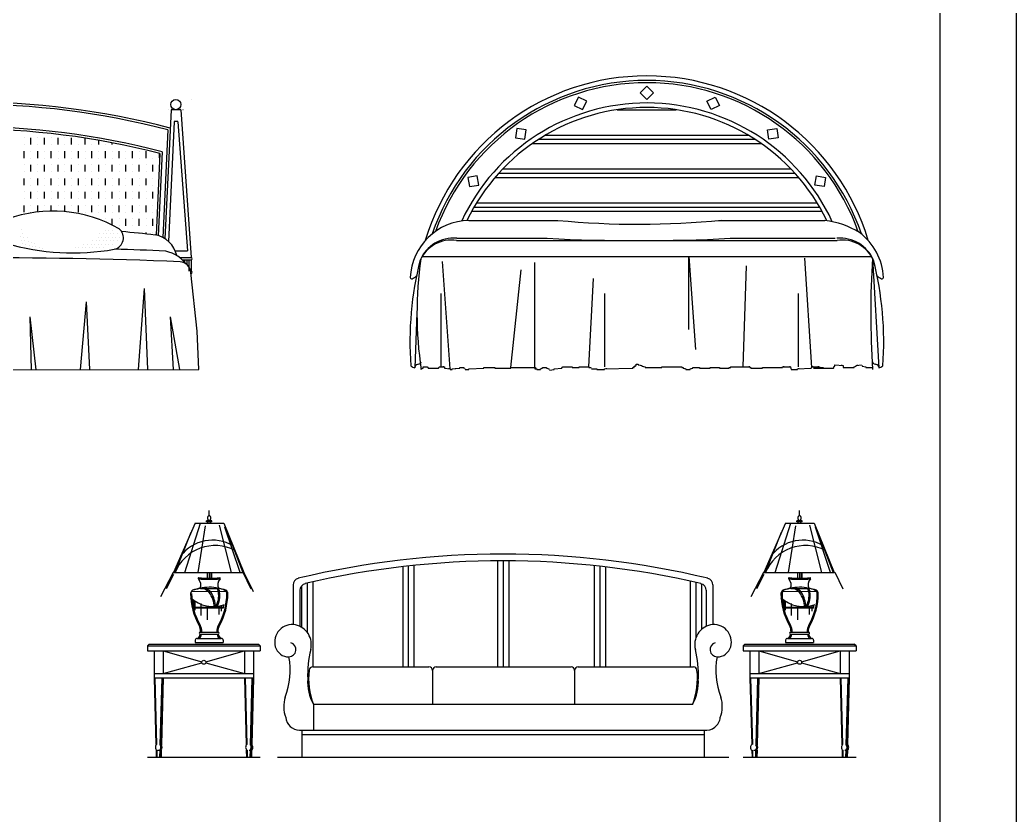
# Model space of a CAD drawing. Header units: inches. Extents: x 18.5 to 61, y 8.5 to 33.3.
# Drawn here: x 35.091 to 39.505, y 17.844 to 21.366 of the extents above; entities that cross this region are included whole.
import ezdxf

# ---------------------------------------------------------------- set-up
doc = ezdxf.new("R2010")
doc.units = ezdxf.units.IN
doc.header["$MEASUREMENT"] = 0
for name, color, linetype in [('02', 2, 'Continuous'), ('1', 1, 'Continuous'), ('4', 4, 'Continuous'), ('kadrbm', 4, 'Continuous')]:
    doc.layers.add(name, color=color, linetype=linetype)

# ---------------------------------------------------------------- blocks, each defined once
blk = doc.blocks.new('kadrbm')
at = {"layer": 'kadrbm', "color": 4}
blk.add_lwpolyline([(0, 0), (0, 24.7972), (21, 24.7972), (21, 0), (0, 0)], close=True, dxfattribs=at)
blk.add_lwpolyline([(20.6631, 0.3257), (20.6631, 24.4603), (0.3369, 24.4603), (0.3369, 0.3257), (20.6631, 0.3257)], dxfattribs=at)

msp = doc.modelspace()

# ---------------------------------------------------------------- linework, layer by layer
at = {"layer": '02'}
for p, q in [((35.7461, 20.8796), (35.7234, 20.4027)), ((35.7215, 20.7827), (35.7037, 20.4105)), ((35.8197, 20.3037), (35.8197, 20.2951)), ((35.8297, 20.3037), (35.8297, 20.2838)), ((35.8397, 20.3037), (35.8397, 20.2537)), ((35.8767, 19.9876), (35.8482, 20.2473)), ((35.8209, 18.9182), (35.8909, 19.1375)), ((35.8811, 18.9182), (35.9126, 19.1247)), ((36.0284, 18.9192), (35.9757, 19.1276)), ((36.0669, 18.9182), (35.9994, 19.1187)), ((38.4367, 18.9182), (38.5067, 19.1375)), ((38.4969, 18.9182), (38.5284, 19.1247)), ((38.6442, 18.9192), (38.5915, 19.1276)), ((38.6827, 18.9182), (38.6152, 19.1187)), ((35.7784, 18.918), (35.8495, 19.0971)), ((38.3942, 18.918), (38.4653, 19.0971)), ((36.7868, 18.9446), (36.7868, 18.5004)), ((36.8118, 18.9474), (36.8118, 18.5004)), ((36.8368, 18.9501), (36.8368, 18.5004)), ((37.2064, 18.9703), (37.2064, 18.5004)), ((37.2314, 18.9704), (37.2314, 18.5004)), ((37.2564, 18.9703), (37.2564, 18.5004)), ((37.6357, 18.9491), (37.6357, 18.5004)), ((37.6607, 18.9463), (37.6607, 18.5004)), ((37.6857, 18.9434), (37.6857, 18.5004)), ((35.7704, 18.918), (35.7141, 18.8102)), ((35.7708, 18.9095), (35.739, 18.8462)), ((35.9297, 18.918), (35.9297, 18.8934)), ((35.9369, 18.918), (35.9369, 18.8934)), ((36.0784, 18.9201), (36.1135, 18.8469)), ((36.0834, 18.918), (36.1242, 18.8344)), ((38.3862, 18.918), (38.3299, 18.8102)), ((38.3866, 18.9095), (38.3548, 18.8462)), ((38.5455, 18.918), (38.5455, 18.8934)), ((38.5527, 18.918), (38.5527, 18.8934)), ((38.7016, 18.9201), (38.7366, 18.8469)), ((36.338, 18.8587), (36.338, 18.6766)), ((36.363, 18.871), (36.363, 18.6547)), ((36.388, 18.8767), (36.388, 18.5004)), ((38.0601, 18.88), (38.0601, 18.5004)), ((38.0851, 18.8744), (38.0851, 18.6271)), ((38.1101, 18.8685), (38.1101, 18.6658)), ((35.8595, 18.7959), (35.8595, 18.7597)), ((35.8653, 18.7916), (35.8653, 18.7517)), ((35.8927, 18.7805), (35.8927, 18.728)), ((35.9202, 18.7709), (35.9202, 18.7085)), ((35.9716, 18.7691), (35.9716, 18.733)), ((35.9831, 18.7715), (35.9831, 18.7472)), ((35.9909, 18.7737), (35.9909, 18.7601)), ((38.4753, 18.7959), (38.4753, 18.7597)), ((38.4811, 18.7916), (38.4811, 18.7517)), ((38.5085, 18.7805), (38.5085, 18.728)), ((38.536, 18.7709), (38.536, 18.7085)), ((38.5874, 18.7691), (38.5874, 18.733)), ((38.599, 18.7715), (38.599, 18.7472)), ((38.6067, 18.7737), (38.6067, 18.7601)), ((35.8896, 18.6545), (35.9697, 18.6545)), ((35.8896, 18.6452), (35.9697, 18.6452)), ((38.5054, 18.6545), (38.5855, 18.6545)), ((38.5054, 18.6452), (38.5855, 18.6452)), ((35.8762, 18.6257), (35.9831, 18.6257)), ((38.492, 18.6257), (38.5989, 18.6257)), ((35.6886, 18.4508), (35.6963, 18.1564)), ((35.7189, 18.4508), (35.7112, 18.1558)), ((35.7238, 18.4508), (35.716, 18.1558)), ((36.0886, 18.4508), (36.0963, 18.1564)), ((36.1189, 18.4508), (36.1112, 18.1558)), ((36.1238, 18.4508), (36.116, 18.1558)), ((38.3284, 18.4508), (38.3361, 18.1564)), ((38.3587, 18.4508), (38.351, 18.1558)), ((38.3635, 18.4508), (38.3558, 18.1558)), ((38.7284, 18.4508), (38.7361, 18.1564)), ((38.7587, 18.4508), (38.751, 18.1558)), ((38.7635, 18.4508), (38.7558, 18.1558)), ((35.697, 18.1308), (35.6978, 18.1008)), ((35.7106, 18.1314), (35.7098, 18.1008)), ((35.7154, 18.1314), (35.7146, 18.1008)), ((36.097, 18.1308), (36.0978, 18.1008)), ((36.1106, 18.1314), (36.1098, 18.1008)), ((36.1154, 18.1314), (36.1146, 18.1008)), ((38.3367, 18.1308), (38.3375, 18.1008)), ((38.3503, 18.1314), (38.3495, 18.1008)), ((38.3552, 18.1314), (38.3544, 18.1008)), ((38.7367, 18.1308), (38.7375, 18.1008)), ((38.7503, 18.1314), (38.7495, 18.1008)), ((38.7552, 18.1314), (38.7544, 18.1008))]:
    msp.add_line(p, q, dxfattribs=at)
for points in [[(33.8512, 20.2473), (33.8154, 19.8145), (35.8839, 19.8181)], [(35.8839, 19.8181), (35.8767, 19.9876)]]:
    msp.add_lwpolyline(points, dxfattribs=at)
for centre, radius, start, end in [((34.8499, 17.4182), 3.5755, 75.4837, 104.5234), ((34.8499, 17.4182), 3.4755, 75.4765, 104.5308), ((34.8497, -4.6074), 24.9209, 87.81244, 92.18756), ((35.7946, 20.2419), 0.0538, 5.7142, 83.2497), ((35.9311, 19.6055), 0.717, 266.0283, 273.7295), ((35.9299, 18.6766), 0.1765, 76.6289, 103.579), ((38.5469, 19.6055), 0.717, 266.0283, 273.7295), ((38.5457, 18.6766), 0.1765, 76.6289, 103.579), ((35.9475, 18.9133), 0.1461, 226.4451, 290.208), ((38.5633, 18.9133), 0.1461, 226.4451, 290.208), ((35.7083, 18.1439), 0.0173, 133.8477, 229.1501), ((35.6986, 18.1439), 0.0173, 313.7242, 43.2781), ((35.7034, 18.1439), 0.0173, 313.7242, 43.2781), ((36.1083, 18.1439), 0.0173, 133.8477, 229.1501), ((36.0986, 18.1439), 0.0173, 313.7242, 43.2781), ((36.1034, 18.1439), 0.0173, 313.7242, 43.2781), ((38.3384, 18.1439), 0.0173, 313.7242, 43.2781), ((38.3432, 18.1439), 0.0173, 313.7242, 43.2781), ((38.7481, 18.1439), 0.0173, 133.8477, 229.1501), ((38.7384, 18.1439), 0.0173, 313.7242, 43.2781), ((38.7432, 18.1439), 0.0173, 313.7242, 43.2781)]:
    msp.add_arc(centre, radius, start, end, dxfattribs=at)
at = {"layer": '1'}
for p, q in [((37.8685, 21.0728), (37.8392, 21.0435)), ((37.8979, 21.0435), (37.8685, 21.0728)), ((37.5659, 21.0249), (37.5471, 20.9879)), ((37.6029, 21.0061), (37.5659, 21.0249)), ((37.8392, 21.0435), (37.8685, 21.0141)), ((37.8685, 21.0141), (37.8979, 21.0435)), ((38.1342, 21.0061), (38.1712, 21.0249)), ((38.1712, 21.0249), (38.19, 20.9879)), ((37.5471, 20.9879), (37.584, 20.9691)), ((37.584, 20.9691), (37.6029, 21.0061)), ((37.7378, 20.9688), (37.9993, 20.9688)), ((38.153, 20.9691), (38.1342, 21.0061)), ((38.19, 20.9879), (38.153, 20.9691)), ((35.7736, 20.9157), (35.7485, 20.3856)), ((37.2929, 20.8858), (37.2864, 20.8448)), ((37.3339, 20.8793), (37.2929, 20.8858)), ((37.3274, 20.8383), (37.3339, 20.8793)), ((38.4032, 20.8793), (38.4442, 20.8858)), ((38.4097, 20.8383), (38.4032, 20.8793)), ((38.4442, 20.8858), (38.4507, 20.8448)), ((35.1099, 20.8447), (35.1099, 20.8447)), ((35.1399, 20.8147), (35.1399, 20.8447)), ((35.1699, 20.8447), (35.1699, 20.8447)), ((35.1999, 20.8147), (35.1999, 20.8447)), ((35.2299, 20.8447), (35.2299, 20.8447)), ((35.2599, 20.8147), (35.2599, 20.8447)), ((35.2899, 20.8447), (35.2899, 20.8447)), ((35.3199, 20.8147), (35.3199, 20.8447)), ((35.3499, 20.8447), (35.3499, 20.8447)), ((35.3799, 20.8147), (35.3799, 20.8419)), ((37.2864, 20.8448), (37.3274, 20.8383)), ((37.3893, 20.8375), (38.3477, 20.8375)), ((37.4198, 20.8563), (38.3173, 20.8563)), ((38.4507, 20.8448), (38.4097, 20.8383)), ((35.1099, 20.8147), (35.1099, 20.8147)), ((35.1699, 20.8147), (35.1699, 20.8147)), ((35.2299, 20.8147), (35.2299, 20.8147)), ((35.2899, 20.8147), (35.2899, 20.8147)), ((35.3499, 20.8147), (35.3499, 20.8147)), ((35.4099, 20.8147), (35.4099, 20.8147)), ((35.4399, 20.8147), (35.4399, 20.8322)), ((35.4699, 20.8147), (35.4699, 20.8147)), ((35.4999, 20.8147), (35.4999, 20.8214)), ((35.5299, 20.8147), (35.5299, 20.8147)), ((37.3614, 20.8188), (38.3757, 20.8188)), ((35.1099, 20.7547), (35.1099, 20.7847)), ((35.1399, 20.7847), (35.1399, 20.7847)), ((35.1399, 20.7547), (35.1399, 20.7547)), ((35.1699, 20.7547), (35.1699, 20.7847)), ((35.1999, 20.7847), (35.1999, 20.7847)), ((35.1999, 20.7547), (35.1999, 20.7547)), ((35.2299, 20.7547), (35.2299, 20.7847)), ((35.2599, 20.7847), (35.2599, 20.7847)), ((35.2599, 20.7547), (35.2599, 20.7547)), ((35.2899, 20.7547), (35.2899, 20.7847)), ((35.3199, 20.7847), (35.3199, 20.7847)), ((35.3199, 20.7547), (35.3199, 20.7547)), ((35.3499, 20.7547), (35.3499, 20.7847)), ((35.3799, 20.7847), (35.3799, 20.7847)), ((35.3799, 20.7547), (35.3799, 20.7547)), ((35.4099, 20.7547), (35.4099, 20.7847)), ((35.4399, 20.7847), (35.4399, 20.7847)), ((35.4399, 20.7547), (35.4399, 20.7547)), ((35.4699, 20.7547), (35.4699, 20.7847)), ((35.4999, 20.7847), (35.4999, 20.7847)), ((35.4999, 20.7547), (35.4999, 20.7547)), ((35.5299, 20.7547), (35.5299, 20.7847)), ((35.5599, 20.7847), (35.5599, 20.7847)), ((35.5599, 20.7547), (35.5599, 20.7547)), ((35.5899, 20.7547), (35.5899, 20.7847)), ((35.6199, 20.7847), (35.6199, 20.7847)), ((35.6199, 20.7547), (35.6199, 20.7547)), ((35.6499, 20.7547), (35.6499, 20.7847)), ((35.6799, 20.7547), (35.6799, 20.7547)), ((35.7099, 20.7555), (35.7099, 20.7751)), ((35.1099, 20.7247), (35.1099, 20.7247)), ((35.1399, 20.6947), (35.1399, 20.7247)), ((35.1699, 20.7247), (35.1699, 20.7247)), ((35.1999, 20.6947), (35.1999, 20.7247)), ((35.2299, 20.7247), (35.2299, 20.7247)), ((35.2599, 20.6947), (35.2599, 20.7247)), ((35.2899, 20.7247), (35.2899, 20.7247)), ((35.3199, 20.6947), (35.3199, 20.7247)), ((35.3499, 20.7247), (35.3499, 20.7247)), ((35.3799, 20.6947), (35.3799, 20.7247)), ((35.4099, 20.7247), (35.4099, 20.7247)), ((35.4399, 20.6947), (35.4399, 20.7247)), ((35.4699, 20.7247), (35.4699, 20.7247)), ((35.4999, 20.6947), (35.4999, 20.7247)), ((35.5299, 20.7247), (35.5299, 20.7247)), ((35.5599, 20.6947), (35.5599, 20.7247)), ((35.5899, 20.7247), (35.5899, 20.7247)), ((35.6199, 20.6947), (35.6199, 20.7247)), ((35.6499, 20.7247), (35.6499, 20.7247)), ((35.6799, 20.6947), (35.6799, 20.7247)), ((37.23, 20.7063), (38.5071, 20.7063)), ((35.1099, 20.6947), (35.1099, 20.6947)), ((35.1099, 20.6347), (35.1099, 20.6647)), ((35.1399, 20.6647), (35.1399, 20.6647)), ((35.1699, 20.6947), (35.1699, 20.6947)), ((35.1699, 20.6347), (35.1699, 20.6647)), ((35.1999, 20.6647), (35.1999, 20.6647)), ((35.2299, 20.6947), (35.2299, 20.6947)), ((35.2299, 20.6347), (35.2299, 20.6647)), ((35.2599, 20.6647), (35.2599, 20.6647)), ((35.2899, 20.6947), (35.2899, 20.6947)), ((35.2899, 20.6347), (35.2899, 20.6647)), ((35.3199, 20.6647), (35.3199, 20.6647)), ((35.3499, 20.6947), (35.3499, 20.6947)), ((35.3499, 20.6347), (35.3499, 20.6647)), ((35.3799, 20.6647), (35.3799, 20.6647)), ((35.4099, 20.6947), (35.4099, 20.6947)), ((35.4099, 20.6347), (35.4099, 20.6647)), ((35.4399, 20.6647), (35.4399, 20.6647)), ((35.4699, 20.6947), (35.4699, 20.6947)), ((35.4699, 20.6347), (35.4699, 20.6647)), ((35.4999, 20.6647), (35.4999, 20.6647)), ((35.5299, 20.6947), (35.5299, 20.6947)), ((35.5299, 20.6347), (35.5299, 20.6647)), ((35.5599, 20.6647), (35.5599, 20.6647)), ((35.5899, 20.6947), (35.5899, 20.6947)), ((35.5899, 20.6347), (35.5899, 20.6647)), ((35.6199, 20.6647), (35.6199, 20.6647)), ((35.6499, 20.6947), (35.6499, 20.6947)), ((35.6499, 20.6347), (35.6499, 20.6647)), ((35.6799, 20.6647), (35.6799, 20.6647)), ((37.1172, 20.6756), (37.0762, 20.6691)), ((37.0762, 20.6691), (37.0827, 20.6281)), ((37.1237, 20.6346), (37.1172, 20.6756)), ((37.196, 20.6688), (38.541, 20.6688)), ((37.2125, 20.6875), (38.5245, 20.6875)), ((38.6134, 20.6346), (38.6199, 20.6756)), ((38.6199, 20.6756), (38.6608, 20.6691)), ((38.6608, 20.6691), (38.6543, 20.6281)), ((35.1399, 20.6347), (35.1399, 20.6347)), ((35.1999, 20.6347), (35.1999, 20.6347)), ((35.2599, 20.6347), (35.2599, 20.6347)), ((35.3199, 20.6347), (35.3199, 20.6347)), ((35.3799, 20.6347), (35.3799, 20.6347)), ((35.4399, 20.6347), (35.4399, 20.6347)), ((35.4999, 20.6347), (35.4999, 20.6347)), ((35.5599, 20.6347), (35.5599, 20.6347)), ((35.6199, 20.6347), (35.6199, 20.6347)), ((35.6799, 20.6347), (35.6799, 20.6347)), ((37.0827, 20.6281), (37.1237, 20.6346)), ((38.6543, 20.6281), (38.6134, 20.6346)), ((35.1099, 20.6047), (35.1099, 20.6047)), ((35.1099, 20.5747), (35.1099, 20.5747)), ((35.1399, 20.5747), (35.1399, 20.6047)), ((35.1699, 20.6047), (35.1699, 20.6047)), ((35.1699, 20.5747), (35.1699, 20.5747)), ((35.1999, 20.5747), (35.1999, 20.6047)), ((35.2299, 20.6047), (35.2299, 20.6047)), ((35.2299, 20.5747), (35.2299, 20.5747)), ((35.2599, 20.5747), (35.2599, 20.6047)), ((35.2899, 20.6047), (35.2899, 20.6047)), ((35.2899, 20.5747), (35.2899, 20.5747)), ((35.3199, 20.5747), (35.3199, 20.6047)), ((35.3499, 20.6047), (35.3499, 20.6047)), ((35.3499, 20.5747), (35.3499, 20.5747)), ((35.3799, 20.5747), (35.3799, 20.6047)), ((35.4099, 20.6047), (35.4099, 20.6047)), ((35.4099, 20.5747), (35.4099, 20.5747)), ((35.4399, 20.5747), (35.4399, 20.6047)), ((35.4699, 20.6047), (35.4699, 20.6047)), ((35.4699, 20.5747), (35.4699, 20.5747)), ((35.4999, 20.5747), (35.4999, 20.6047)), ((35.5299, 20.6047), (35.5299, 20.6047)), ((35.5299, 20.5747), (35.5299, 20.5747)), ((35.5599, 20.5747), (35.5599, 20.6047)), ((35.5899, 20.6047), (35.5899, 20.6047)), ((35.5899, 20.5747), (35.5899, 20.5747)), ((35.6199, 20.5747), (35.6199, 20.6047)), ((35.6499, 20.6047), (35.6499, 20.6047)), ((35.6499, 20.5747), (35.6499, 20.5747)), ((35.6799, 20.5747), (35.6799, 20.6047)), ((35.1099, 20.5147), (35.1099, 20.5447)), ((35.1399, 20.5447), (35.1399, 20.5447)), ((35.1699, 20.5175), (35.1699, 20.5447)), ((35.1999, 20.5447), (35.1999, 20.5447)), ((35.2299, 20.5215), (35.2299, 20.5447)), ((35.2599, 20.5447), (35.2599, 20.5447)), ((35.2899, 20.5195), (35.2899, 20.5447)), ((35.3199, 20.5447), (35.3199, 20.5447)), ((35.3499, 20.5147), (35.3499, 20.5447)), ((35.3799, 20.5447), (35.3799, 20.5447)), ((35.4099, 20.5147), (35.4099, 20.5447)), ((35.4399, 20.5447), (35.4399, 20.5447)), ((35.4699, 20.5147), (35.4699, 20.5447)), ((35.4999, 20.5447), (35.4999, 20.5447)), ((35.5299, 20.5147), (35.5299, 20.5447)), ((35.5599, 20.5447), (35.5599, 20.5447)), ((35.5899, 20.5147), (35.5899, 20.5447)), ((35.6199, 20.5447), (35.6199, 20.5447)), ((35.6499, 20.5147), (35.6499, 20.5447)), ((35.6799, 20.5447), (35.6799, 20.5447)), ((37.103, 20.5375), (38.6341, 20.5375)), ((37.1142, 20.5563), (38.6229, 20.5563)), ((35.1399, 20.5147), (35.1399, 20.5147)), ((35.3799, 20.5147), (35.3799, 20.5147)), ((35.4399, 20.5147), (35.4399, 20.5147)), ((35.4699, 20.4847), (35.4699, 20.4847)), ((35.4999, 20.5147), (35.4999, 20.5147)), ((35.4999, 20.4601), (35.4999, 20.4847)), ((35.5299, 20.4847), (35.5299, 20.4847)), ((35.5599, 20.5147), (35.5599, 20.5147)), ((35.5599, 20.4547), (35.5599, 20.4847)), ((35.5899, 20.4847), (35.5899, 20.4847)), ((35.6199, 20.5147), (35.6199, 20.5147)), ((35.6199, 20.4547), (35.6199, 20.4847)), ((35.6499, 20.4847), (35.6499, 20.4847)), ((35.6799, 20.5147), (35.6799, 20.5147)), ((35.6799, 20.4547), (35.6799, 20.4847)), ((37.0924, 20.5188), (38.6447, 20.5188)), ((35.098, 20.4383), (35.098, 20.4383)), ((35.5299, 20.4547), (35.5299, 20.4547)), ((35.5899, 20.4547), (35.5899, 20.4547)), ((35.6499, 20.4547), (35.6499, 20.4547)), ((37.0801, 20.4785), (37.4743, 20.4785)), ((38.186, 20.4785), (38.657, 20.4785)), ((35.0917, 20.4077), (35.0917, 20.4077)), ((35.1025, 20.4214), (35.1025, 20.4214)), ((35.107, 20.4045), (35.107, 20.4045)), ((35.1223, 20.4013), (35.1223, 20.4013)), ((35.4371, 20.4035), (35.4371, 20.4035)), ((35.4449, 20.4191), (35.4449, 20.4191)), ((35.4527, 20.4035), (35.4527, 20.4035)), ((35.4605, 20.4191), (35.4605, 20.4191)), ((35.4683, 20.4347), (35.4683, 20.4347)), ((35.4683, 20.4035), (35.4683, 20.4035)), ((35.4761, 20.4191), (35.4761, 20.4191)), ((35.4839, 20.4347), (35.4839, 20.4347)), ((35.4839, 20.4035), (35.4839, 20.4035)), ((35.4917, 20.4191), (35.4917, 20.4191)), ((35.4996, 20.4347), (35.4996, 20.4347)), ((35.4996, 20.4035), (35.4996, 20.4035)), ((35.5074, 20.4191), (35.5074, 20.4191)), ((35.5152, 20.4035), (35.5152, 20.4035)), ((35.523, 20.4191), (35.523, 20.4191)), ((35.5308, 20.4035), (35.5308, 20.4035)), ((35.6199, 20.4247), (35.6199, 20.4247)), ((35.6499, 20.4207), (35.6499, 20.4247)), ((35.6799, 20.4247), (35.6799, 20.4247)), ((37.0264, 20.399), (37.4275, 20.399)), ((38.2385, 20.399), (38.7034, 20.399)), ((35.0961, 20.3908), (35.0961, 20.3908)), ((35.1006, 20.3739), (35.1006, 20.3739)), ((35.1114, 20.3876), (35.1114, 20.3876)), ((35.1159, 20.3707), (35.1159, 20.3707)), ((35.1267, 20.3844), (35.1267, 20.3844)), ((35.1312, 20.3675), (35.1312, 20.3675)), ((35.142, 20.3813), (35.142, 20.3813)), ((35.1465, 20.3644), (35.1465, 20.3644)), ((35.1573, 20.3781), (35.1573, 20.3781)), ((35.1618, 20.3612), (35.1618, 20.3612)), ((35.1771, 20.358), (35.1771, 20.358)), ((35.1924, 20.3548), (35.1924, 20.3548)), ((35.3355, 20.3566), (35.3355, 20.3566)), ((35.3511, 20.3566), (35.3511, 20.3566)), ((35.3667, 20.3566), (35.3667, 20.3566)), ((35.3746, 20.3722), (35.3746, 20.3722)), ((35.3824, 20.3566), (35.3824, 20.3566)), ((35.3902, 20.3722), (35.3902, 20.3722)), ((35.398, 20.3566), (35.398, 20.3566)), ((35.4058, 20.3722), (35.4058, 20.3722)), ((35.4136, 20.3879), (35.4136, 20.3879)), ((35.4136, 20.3566), (35.4136, 20.3566)), ((35.4214, 20.3722), (35.4214, 20.3722)), ((35.4292, 20.3879), (35.4292, 20.3879)), ((35.4292, 20.3566), (35.4292, 20.3566)), ((35.4371, 20.3722), (35.4371, 20.3722)), ((35.4449, 20.3879), (35.4449, 20.3879)), ((35.4449, 20.3566), (35.4449, 20.3566)), ((35.4527, 20.3722), (35.4527, 20.3722)), ((35.4605, 20.3879), (35.4605, 20.3879)), ((35.4605, 20.3566), (35.4605, 20.3566)), ((35.4683, 20.3722), (35.4683, 20.3722)), ((35.4761, 20.3879), (35.4761, 20.3879)), ((35.4839, 20.3722), (35.4839, 20.3722)), ((35.4917, 20.3879), (35.4917, 20.3879)), ((35.4996, 20.3722), (35.4996, 20.3722)), ((35.5074, 20.3879), (35.5074, 20.3879)), ((35.523, 20.3879), (35.523, 20.3879)), ((37.0256, 20.3886), (38.7115, 20.3886)), ((35.7787, 20.3437), (35.8327, 20.3437)), ((35.7984, 20.3137), (35.8497, 20.3137)), ((35.8107, 20.3037), (35.8497, 20.3037)), ((36.8728, 20.3185), (38.8639, 20.3185)), ((38.0548, 19.9943), (38.0548, 20.32)), ((38.0548, 20.3185), (38.0842, 19.9057)), ((38.599, 19.8267), (38.5694, 20.3106)), ((38.8691, 20.309), (38.8964, 19.8255)), ((36.9972, 19.8209), (36.963, 20.2964)), ((37.3719, 19.8238), (37.3728, 20.2917)), ((38.2958, 19.8295), (38.3103, 20.2776)), ((37.2661, 19.8267), (37.3116, 20.2588)), ((37.6122, 19.8295), (37.6319, 20.2211)), ((35.6413, 20.1772), (35.6152, 19.8176)), ((35.6413, 20.1772), (35.6555, 19.8177)), ((36.9571, 19.8295), (36.9571, 20.1552)), ((37.6826, 19.8295), (37.6826, 20.1552)), ((38.54, 19.8295), (38.54, 20.1552)), ((35.3842, 20.117), (35.3581, 19.8171)), ((35.3842, 20.117), (35.3984, 19.8172)), ((35.1354, 20.0507), (35.1615, 19.8167)), ((35.1354, 20.0507), (35.1406, 19.8166)), ((35.7559, 20.0507), (35.77, 19.8179)), ((35.7559, 20.0507), (35.7977, 19.8179)), ((36.8502, 20.0685), (36.8407, 19.8255)), ((36.8685, 19.8209), (36.877, 19.8238)), ((36.8685, 19.8181), (36.8685, 19.8209)), ((36.8742, 19.8209), (36.8742, 19.8238)), ((36.877, 19.8238), (36.877, 19.8295)), ((36.877, 19.8295), (36.8971, 19.8295)), ((36.8971, 19.8295), (36.8971, 19.8267)), ((36.8971, 19.8267), (36.8999, 19.8267)), ((36.8999, 19.8267), (36.8999, 19.8238)), ((36.8999, 19.8238), (36.9457, 19.8238)), ((36.9057, 19.8238), (36.9057, 19.8209)), ((36.94, 19.8209), (36.94, 19.8238)), ((36.9457, 19.8238), (36.9486, 19.8295)), ((36.9457, 19.8267), (36.9486, 19.8267)), ((36.9486, 19.8295), (36.9714, 19.8295)), ((36.9657, 19.8324), (36.9657, 19.8295)), ((36.9714, 19.8295), (36.9714, 19.8238)), ((36.9714, 19.8238), (36.9972, 19.8209)), ((36.9915, 19.8238), (36.9915, 19.8209)), ((36.9972, 19.8209), (36.9972, 19.8181)), ((36.9972, 19.8181), (37.0058, 19.8181)), ((37.0058, 19.8209), (37.0401, 19.8238)), ((37.0058, 19.8181), (37.0058, 19.8209)), ((37.0229, 19.8209), (37.0229, 19.8238)), ((37.0401, 19.8238), (37.0401, 19.8267)), ((37.0401, 19.8267), (37.0573, 19.8267)), ((37.0573, 19.8267), (37.0573, 19.8238)), ((37.0573, 19.8238), (37.0601, 19.8238)), ((37.063, 19.8209), (37.063, 19.8181)), ((37.063, 19.8181), (37.0801, 19.8181)), ((37.0801, 19.8209), (37.1459, 19.8238)), ((37.0801, 19.8181), (37.0801, 19.8209)), ((37.1431, 19.8209), (37.1431, 19.8238)), ((37.1459, 19.8238), (37.1459, 19.8267)), ((37.1459, 19.8267), (37.1946, 19.8267)), ((37.1946, 19.8267), (37.1946, 19.8238)), ((37.1946, 19.8238), (37.2661, 19.8238)), ((37.206, 19.8238), (37.206, 19.8209)), ((37.2518, 19.8209), (37.2518, 19.8238)), ((37.2661, 19.8238), (37.2661, 19.8267)), ((37.2661, 19.8267), (37.3748, 19.8267)), ((37.3719, 19.8238), (37.3719, 19.8209)), ((37.3719, 19.8209), (37.3805, 19.8209)), ((37.3748, 19.8267), (37.3748, 19.8238)), ((37.3805, 19.8209), (37.3805, 19.8181)), ((37.3805, 19.8181), (37.3976, 19.8181)), ((37.3976, 19.8209), (37.4062, 19.8238)), ((37.3976, 19.8181), (37.3976, 19.8209)), ((37.4034, 19.8209), (37.4034, 19.8238)), ((37.4062, 19.8238), (37.4062, 19.8267)), ((37.4062, 19.8267), (37.4234, 19.8267)), ((37.4234, 19.8267), (37.4234, 19.8238)), ((37.4234, 19.8238), (37.4348, 19.8209)), ((37.4291, 19.8238), (37.4291, 19.8209)), ((37.4348, 19.8209), (37.4348, 19.8181)), ((37.4377, 19.8152), (37.4577, 19.8181)), ((37.452, 19.8152), (37.452, 19.8181)), ((37.4577, 19.8209), (37.492, 19.8238)), ((37.4577, 19.8181), (37.4577, 19.8209)), ((37.4863, 19.8209), (37.4863, 19.8238)), ((37.492, 19.8238), (37.492, 19.8267)), ((37.492, 19.8267), (37.4949, 19.8267)), ((37.4949, 19.8267), (37.4949, 19.8295)), ((37.4949, 19.8295), (37.5378, 19.8295)), ((37.5378, 19.8295), (37.5378, 19.8267)), ((37.5378, 19.8267), (37.5693, 19.8267)), ((37.5693, 19.8267), (37.5693, 19.8295)), ((37.5693, 19.8295), (37.6122, 19.8295)), ((37.6122, 19.8295), (37.6122, 19.8267)), ((37.6122, 19.8267), (37.6208, 19.8267)), ((37.6208, 19.8267), (37.6208, 19.8238)), ((37.6236, 19.8209), (37.6465, 19.8209)), ((37.6465, 19.8209), (37.6465, 19.8181)), ((37.6465, 19.8181), (37.6808, 19.8181)), ((37.6808, 19.8209), (37.8067, 19.8238)), ((37.6808, 19.8181), (37.6808, 19.8209)), ((37.6894, 19.8209), (37.6894, 19.8238)), ((37.8067, 19.8238), (37.8067, 19.8267)), ((37.8067, 19.8267), (37.8124, 19.8267)), ((37.8124, 19.8324), (37.8181, 19.8324)), ((37.8124, 19.8267), (37.8124, 19.8324)), ((37.8181, 19.8324), (37.8181, 19.8352)), ((37.8181, 19.8352), (37.821, 19.8352)), ((37.821, 19.8352), (37.821, 19.841)), ((37.821, 19.841), (37.8296, 19.841)), ((37.8296, 19.841), (37.8296, 19.8381)), ((37.8296, 19.8381), (37.8467, 19.8352)), ((37.8382, 19.8381), (37.8382, 19.8352)), ((37.8467, 19.8352), (37.8467, 19.8324)), ((37.8467, 19.8324), (37.861, 19.8295)), ((37.8525, 19.8324), (37.8525, 19.8295)), ((37.861, 19.8295), (37.861, 19.8267)), ((37.861, 19.8267), (37.9354, 19.8267)), ((37.9354, 19.8267), (37.9354, 19.8295)), ((37.9354, 19.8295), (38.0241, 19.8295)), ((38.0241, 19.8295), (38.0241, 19.8267)), ((38.0241, 19.8267), (38.0298, 19.8267)), ((38.0298, 19.8267), (38.0298, 19.8238)), ((38.0298, 19.8238), (38.0412, 19.8209)), ((38.0355, 19.8238), (38.0355, 19.8209)), ((38.0412, 19.8209), (38.0412, 19.8181)), ((38.0412, 19.8181), (38.0613, 19.8181)), ((38.0613, 19.8209), (38.0727, 19.8238)), ((38.0613, 19.8181), (38.0613, 19.8209)), ((38.067, 19.8209), (38.067, 19.8238)), ((38.0727, 19.8238), (38.0727, 19.8267)), ((38.0727, 19.8267), (38.1013, 19.8267)), ((38.1013, 19.8267), (38.1013, 19.8238)), ((38.1013, 19.8238), (38.1499, 19.8238)), ((38.1499, 19.8238), (38.1499, 19.8267)), ((38.1499, 19.8267), (38.19, 19.8267)), ((38.19, 19.8267), (38.19, 19.8238)), ((38.19, 19.8238), (38.2329, 19.8238)), ((38.2329, 19.8238), (38.2329, 19.8267)), ((38.2329, 19.8267), (38.2415, 19.8267)), ((38.2386, 19.8295), (38.3244, 19.8295)), ((38.2415, 19.8267), (38.2415, 19.8295)), ((38.2958, 19.8295), (38.2958, 19.8324)), ((38.3216, 19.8324), (38.3216, 19.8295)), ((38.3244, 19.8295), (38.3244, 19.8267)), ((38.3244, 19.8267), (38.3301, 19.8267)), ((38.3301, 19.8267), (38.3301, 19.8238)), ((38.3301, 19.8238), (38.3816, 19.8238)), ((38.3816, 19.8238), (38.3816, 19.8267)), ((38.3816, 19.8267), (38.4703, 19.8267)), ((38.4703, 19.8267), (38.4703, 19.8295)), ((38.4703, 19.8295), (38.5046, 19.8295)), ((38.476, 19.8295), (38.476, 19.8324)), ((38.5018, 19.8324), (38.5018, 19.8295)), ((38.5046, 19.8295), (38.5075, 19.8181)), ((38.5046, 19.8238), (38.5075, 19.8238)), ((38.5075, 19.8181), (38.5361, 19.8181)), ((38.5361, 19.8209), (38.5962, 19.8238)), ((38.5361, 19.8181), (38.5361, 19.8209)), ((38.5418, 19.8209), (38.5418, 19.8238)), ((38.5962, 19.8238), (38.599, 19.8295)), ((38.5962, 19.8267), (38.599, 19.8267)), ((38.599, 19.8295), (38.6333, 19.8295)), ((38.6047, 19.8295), (38.6047, 19.8324)), ((38.6076, 19.8238), (38.6963, 19.8238)), ((38.6276, 19.8324), (38.6276, 19.8295)), ((38.6333, 19.8295), (38.6333, 19.8267)), ((38.6333, 19.8267), (38.6505, 19.8267)), ((38.6505, 19.8267), (38.6505, 19.8238)), ((38.6963, 19.8238), (38.6991, 19.8324)), ((38.6963, 19.8267), (38.6991, 19.8267)), ((38.6991, 19.8324), (38.702, 19.8324)), ((38.702, 19.8324), (38.702, 19.8381)), ((38.702, 19.8381), (38.7392, 19.8352)), ((38.7306, 19.8381), (38.7306, 19.8352)), ((38.7392, 19.8352), (38.7392, 19.8267)), ((38.7392, 19.8267), (38.7878, 19.8267)), ((38.7878, 19.8295), (38.7964, 19.8324)), ((38.7878, 19.8267), (38.7878, 19.8295)), ((38.7935, 19.8295), (38.7935, 19.8324)), ((38.7964, 19.8352), (38.8193, 19.8381)), ((38.7964, 19.8324), (38.7964, 19.8352)), ((38.8021, 19.8352), (38.8021, 19.8381)), ((38.8221, 19.8352), (38.8221, 19.8324)), ((38.8221, 19.8324), (38.8393, 19.8295)), ((38.825, 19.8324), (38.825, 19.8295)), ((38.8393, 19.8295), (38.8393, 19.8267)), ((38.8393, 19.8267), (38.8708, 19.8267)), ((35.9293, 19.1714), (35.9293, 19.1939)), ((38.5451, 19.1714), (38.5451, 19.1939)), ((35.8669, 19.1377), (35.7713, 18.918)), ((35.8669, 19.1377), (35.9941, 19.1377)), ((35.9173, 19.1428), (35.9173, 19.1476)), ((35.9413, 19.1476), (35.9173, 19.1476)), ((35.9413, 19.1428), (35.9173, 19.1428)), ((35.9233, 19.138), (35.9233, 19.1428)), ((35.9353, 19.138), (35.9353, 19.1428)), ((35.9413, 19.1428), (35.9413, 19.1476)), ((35.9941, 19.1377), (36.0789, 18.918)), ((38.4827, 19.1377), (38.3872, 18.918)), ((38.4827, 19.1377), (38.6099, 19.1377)), ((38.5571, 19.1476), (38.5331, 19.1476)), ((38.5331, 19.1428), (38.5331, 19.1476)), ((38.5571, 19.1428), (38.5331, 19.1428)), ((38.5391, 19.138), (38.5391, 19.1428)), ((38.5511, 19.138), (38.5511, 19.1428)), ((38.5571, 19.1428), (38.5571, 19.1476)), ((38.6099, 19.1377), (38.6947, 18.918)), ((35.7713, 18.918), (36.0832, 18.918)), ((35.9201, 18.918), (35.9201, 18.8934)), ((35.9393, 18.918), (35.9393, 18.8934)), ((38.3872, 18.918), (38.6991, 18.918)), ((38.5359, 18.918), (38.5359, 18.8934)), ((38.5551, 18.918), (38.5551, 18.8934)), ((35.8913, 18.8481), (35.968, 18.8481)), ((36.3014, 18.8635), (36.3014, 18.6881)), ((38.1614, 18.8635), (38.1614, 18.6881)), ((38.5071, 18.8481), (38.5838, 18.8481)), ((35.85, 18.8344), (36.0028, 18.8351)), ((36.3314, 18.8398), (36.3314, 18.6802)), ((38.1314, 18.8398), (38.1314, 18.6802)), ((38.4658, 18.8344), (38.6187, 18.8351)), ((35.8581, 18.7649), (35.9937, 18.7657)), ((35.8587, 18.7609), (35.9918, 18.7617)), ((38.4739, 18.7649), (38.6095, 18.7657)), ((38.4745, 18.7609), (38.6076, 18.7617)), ((35.6557, 18.5934), (35.6636, 18.6008)), ((35.6557, 18.5934), (36.1557, 18.5934)), ((35.6636, 18.6008), (36.1478, 18.6008)), ((35.8674, 18.6192), (35.8674, 18.6088)), ((35.8674, 18.6088), (35.9919, 18.6088)), ((35.9919, 18.6192), (35.9919, 18.6088)), ((36.1557, 18.5934), (36.1478, 18.6008)), ((36.1557, 18.5934), (36.1557, 18.5708)), ((38.2955, 18.5934), (38.3034, 18.6008)), ((38.2955, 18.5934), (38.7955, 18.5934)), ((38.3034, 18.6008), (38.7876, 18.6008)), ((38.4832, 18.6192), (38.4832, 18.6088)), ((38.4832, 18.6088), (38.6077, 18.6088)), ((38.6077, 18.6192), (38.6077, 18.6088)), ((38.7955, 18.5934), (38.7876, 18.6008)), ((38.7955, 18.5934), (38.7955, 18.5708)), ((35.7257, 18.5708), (35.897, 18.5232)), ((35.7257, 18.5708), (35.7257, 18.4708)), ((35.9144, 18.5232), (36.0857, 18.5708)), ((36.0857, 18.5708), (36.0857, 18.4708)), ((36.1257, 18.5708), (36.1257, 18.4508)), ((38.3655, 18.5708), (38.5368, 18.5232)), ((38.3655, 18.5708), (38.3655, 18.4708)), ((38.5542, 18.5232), (38.7255, 18.5708)), ((38.7255, 18.5708), (38.7255, 18.4708)), ((38.7655, 18.5708), (38.7655, 18.4508)), ((35.7257, 18.4708), (35.897, 18.5184)), ((35.9144, 18.5184), (36.0857, 18.4708)), ((38.3655, 18.4708), (38.5368, 18.5184)), ((38.5542, 18.5184), (38.7255, 18.4708)), ((35.6857, 18.4708), (36.1257, 18.4708)), ((36.1257, 18.4508), (35.6857, 18.4508)), ((35.7257, 18.4508), (35.718, 18.1558)), ((36.1257, 18.4508), (36.118, 18.1564)), ((36.9194, 18.4844), (36.9194, 18.335)), ((37.5487, 18.4844), (37.5487, 18.335)), ((38.3255, 18.4708), (38.7655, 18.4708)), ((38.7655, 18.4508), (38.3255, 18.4508)), ((38.3655, 18.4508), (38.3577, 18.1558)), ((38.7655, 18.4508), (38.7578, 18.1564)), ((36.3911, 18.335), (36.3911, 18.2204)), ((36.3911, 18.335), (38.0717, 18.335)), ((36.3314, 18.2204), (38.1221, 18.2204)), ((36.3406, 18.2204), (36.3406, 18.1004)), ((36.3406, 18.2004), (38.1221, 18.2004)), ((38.1221, 18.2204), (38.1221, 18.1004)), ((35.6557, 18.1008), (36.1557, 18.1008)), ((35.7173, 18.1314), (35.7165, 18.1008)), ((36.1173, 18.1308), (36.1165, 18.1008)), ((36.2314, 18.1004), (38.2314, 18.1004)), ((38.2955, 18.1008), (38.7955, 18.1008)), ((38.3571, 18.1314), (38.3563, 18.1008)), ((38.7571, 18.1308), (38.7563, 18.1008))]:
    msp.add_line(p, q, dxfattribs=at)
for points in [[(35.5306, 20.4408, 0.223767), (35.0347, 20.4834, 0.723931), (35.0295, 20.3774, 0.117933), (35.509, 20.3507, 0.632409), (35.5306, 20.4408)], [(35.9273, 19.1707, -0.359139), (35.9313, 19.1707, -0.104308), (35.9334, 19.168, -0.06518), (35.9347, 19.1644, -0.102927), (35.9347, 19.155, -0.06518), (35.9334, 19.1514, -0.104308), (35.9313, 19.1487, -0.359139), (35.9273, 19.1487, -0.104308), (35.9251, 19.1514, -0.06518), (35.9239, 19.155, -0.102927), (35.9239, 19.1644, -0.06518), (35.9251, 19.168, -0.104308), (35.9273, 19.1707, -0.174125)], [(38.5431, 19.1707, -0.359139), (38.5471, 19.1707, -0.104308), (38.5493, 19.168, -0.06518), (38.5505, 19.1644, -0.102927), (38.5505, 19.155, -0.06518), (38.5493, 19.1514, -0.104308), (38.5471, 19.1487, -0.359139), (38.5431, 19.1487, -0.104308), (38.5409, 19.1514, -0.06518), (38.5397, 19.155, -0.102927), (38.5397, 19.1644, -0.06518), (38.5409, 19.168, -0.104308), (38.5431, 19.1707, -0.174125)]]:
    msp.add_lwpolyline(points, format="xyb", dxfattribs=at)
for centre in [(35.9057, 18.5208), (38.5455, 18.5208)]:
    msp.add_circle(centre, 0.00903, dxfattribs=at)
for centre, radius, start, end in [((37.8685, 20.0935), 1.025, 16.7681, 163.2319), ((37.8685, 20.0935), 1.005, 18.8589, 161.1411), ((37.8685, 20.0935), 0.995, 19.6624, 160.2712), ((35.852, 21.0136), 0.00016, 0, 90), ((37.8685, 20.0935), 0.905, 24.7688, 155.0076), ((37.8685, 20.0935), 0.885, 25.6934, 154.2369), ((35.7738, 20.9157), 0.00016, 90, 177.9546), ((37.0862, 20.2122), 0.2664, 91.3144, 177.1632), ((37.8302, 24.1846), 3.7232, 264.5154, 275.7046), ((38.6032, 20.0747), 0.4074, 59.3486, 82.414), ((35.6695, 20.2967), 0.1189, 12.4432, 80.0172), ((37.0121, 20.2387), 0.1609, 84.9031, 156.6819), ((37.833, 28.282), 7.8934, 267.05522, 272.94478), ((38.725, 20.2387), 0.1609, 23.3181, 95.0969), ((38.6509, 20.2122), 0.2664, 2.8368, 53.077), ((37.0005, 20.2425), 0.1483, 80.258, 157.4837), ((38.7366, 20.2425), 0.1483, 22.5163, 99.742), ((38.5683, 20.0685), 1.7181, 171.9848, 188.3668), ((42.9297, 20.0685), 4.0689, 176.5835, 183.5226), ((38.2739, 19.9417), 1.455, 165.6445, 184.221), ((37.4632, 19.9417), 1.455, 355.779, 14.3555), ((36.826, 20.2251), 0.00587, 177.1632, 294.7023), ((36.7959, 20.2905), 0.0779, 294.7023, 312.3496), ((38.9412, 20.2905), 0.0779, 227.6504, 245.2977), ((38.9111, 20.2251), 0.00587, 245.2977, 2.8368), ((36.8434, 19.8528), 0.0274, 221.5884, 264.3688), ((36.8572, 19.8224), 0.0184, 90.2785, 151.607), ((36.8512, 19.8594), 0.0195, 287.5148, 335.8968), ((38.8858, 19.8594), 0.0195, 204.1032, 252.4852), ((38.8799, 19.8224), 0.0184, 28.393, 89.7215), ((38.8937, 19.8528), 0.0274, 275.6312, 318.4116), ((35.9557, 18.847), 0.1909, 62.7217, 158.1805), ((35.9443, 18.886), 0.1759, 58.9409, 143.491), ((38.5715, 18.847), 0.1909, 62.7217, 158.1805), ((38.5601, 18.886), 0.1759, 58.9409, 143.491), ((37.2314, 15.1261), 3.8743, 76.4605, 103.5395), ((37.2314, 15.1261), 3.8443, 76.8153, 103.1847), ((35.8839, 18.8921), 0.00308, 101.3317, 225.4597), ((35.9303, 19.5348), 0.6414, 265.7941, 274.1182), ((35.9755, 18.8921), 0.00308, 314.5403, 73.2121), ((36.3314, 18.8635), 0.03, 103.5395, 180), ((38.1314, 18.8635), 0.03, 0, 76.4605), ((38.4997, 18.8921), 0.00308, 101.3317, 225.4597), ((38.5461, 19.5348), 0.6414, 265.7941, 274.1182), ((38.5913, 18.8921), 0.00308, 314.5403, 73.2121), ((35.9002, 18.7298), 0.1186, 94.2817, 112.1559), ((35.9046, 18.7298), 0.1186, 94.2817, 112.1559), ((35.8572, 18.8645), 0.0353, 331.7431, 46.049), ((35.8786, 18.782), 0.0703, 43.6791, 70.0434), ((35.8968, 18.7935), 0.0555, 41.7675, 79.3069), ((35.9433, 18.8293), 0.0272, 7.4584, 43.7623), ((36.0021, 18.8645), 0.0353, 133.951, 208.2569), ((35.9443, 18.8265), 0.0321, 11.3769, 42.3901), ((35.9591, 18.7298), 0.1186, 67.8441, 85.7183), ((36.3614, 18.8398), 0.03, 103.1847, 180), ((38.1014, 18.8398), 0.03, 0, 76.8153), ((38.516, 18.7298), 0.1186, 94.2817, 112.1559), ((38.5204, 18.7298), 0.1186, 94.2817, 112.1559), ((38.473, 18.8645), 0.0353, 331.7431, 46.049), ((38.4944, 18.782), 0.0703, 43.6791, 70.0434), ((38.5127, 18.7935), 0.0555, 41.7675, 79.3069), ((38.5591, 18.8293), 0.0272, 7.4584, 43.7623), ((38.6179, 18.8645), 0.0353, 133.951, 208.2569), ((38.5749, 18.7298), 0.1186, 67.8441, 85.7183), ((38.5601, 18.8265), 0.0321, 11.3769, 42.3901), ((35.8643, 18.825), 0.0171, 121.1056, 178.6492), ((36.1296, 18.8244), 0.2824, 179.8026, 209.7556), ((36.1264, 18.824), 0.2747, 179.7038, 210.1991), ((35.8352, 18.7617), 0.1167, 1.9453, 36.171), ((35.8207, 18.7597), 0.1372, 2.5018, 31.0755), ((35.8754, 18.8155), 0.0963, 328.8111, 10.0692), ((35.8809, 18.816), 0.0963, 328.5442, 10.0692), ((35.7329, 18.824), 0.2747, 329.8009, 0.2962), ((35.7297, 18.8244), 0.2824, 330.2444, 0.1974), ((35.9923, 18.8255), 0.0154, 359.557, 62.4623), ((35.995, 18.825), 0.0171, 1.3508, 58.8944), ((38.4801, 18.825), 0.0171, 121.1056, 178.6492), ((38.7454, 18.8244), 0.2824, 179.8026, 209.7556), ((38.4846, 18.825), 0.0171, 121.1056, 178.6492), ((38.7422, 18.824), 0.2747, 179.7038, 210.1991), ((38.451, 18.7617), 0.1167, 1.9453, 36.171), ((38.4365, 18.7597), 0.1372, 2.5018, 31.0755), ((38.4912, 18.8155), 0.0963, 328.8111, 10.0692), ((38.4967, 18.816), 0.0963, 328.5442, 10.0692), ((38.3487, 18.824), 0.2747, 329.8009, 0.2962), ((38.3456, 18.8244), 0.2824, 330.2444, 0.1974), ((38.6081, 18.8255), 0.0154, 359.557, 62.4623), ((38.6108, 18.825), 0.0171, 1.3508, 58.8944), ((35.3236, 18.6866), 0.5442, 8.2723, 8.334), ((37.9394, 18.6866), 0.5442, 8.2723, 8.334), ((35.8402, 18.658), 0.0514, 356.1578, 30.7661), ((35.8401, 18.6575), 0.0564, 356.9807, 30.0606), ((36.0192, 18.6575), 0.0564, 149.9394, 183.0193), ((36.0191, 18.658), 0.0514, 149.2339, 183.8422), ((36.2975, 18.6104), 0.0778, 78.8674, 195.379), ((38.1653, 18.6104), 0.0778, 344.621, 101.1326), ((38.4561, 18.658), 0.0514, 356.1578, 30.7661), ((38.4559, 18.6575), 0.0564, 356.9807, 30.0606), ((38.6351, 18.6575), 0.0564, 149.9394, 183.0193), ((38.6349, 18.658), 0.0514, 149.2339, 183.8422), ((35.8402, 18.658), 0.0514, 321.0683, 345.5749), ((35.8899, 18.6499), 0.00469, 93.4151, 266.5849), ((35.8401, 18.6575), 0.0564, 325.6606, 347.3749), ((36.0192, 18.6575), 0.0564, 192.6251, 214.3394), ((36.0191, 18.658), 0.0514, 194.4251, 218.9317), ((35.9694, 18.6499), 0.00469, 273.4151, 86.5849), ((38.4561, 18.658), 0.0514, 321.0683, 345.5749), ((38.5057, 18.6499), 0.00469, 93.4151, 266.5849), ((38.4559, 18.6575), 0.0564, 325.6606, 347.3749), ((38.6351, 18.6575), 0.0564, 192.6251, 214.3394), ((38.6349, 18.658), 0.0514, 194.4251, 218.9317), ((38.5853, 18.6499), 0.00469, 273.4151, 86.5849), ((35.8748, 18.6184), 0.00739, 78.8783, 173.8444), ((35.9846, 18.6184), 0.00739, 6.1556, 101.1217), ((36.2813, 18.6057), 0.0609, 195.1433, 271.6506), ((36.2818, 18.5766), 0.0318, 272.2248, 73.0288), ((38.1809, 18.5766), 0.0318, 106.9712, 267.7752), ((38.1814, 18.6057), 0.0609, 268.3494, 344.8567), ((38.4906, 18.6184), 0.00739, 78.8783, 173.8444), ((38.6004, 18.6184), 0.00739, 6.1556, 101.1217), ((35.9478, 18.4865), 0.3403, 339.428, 9.8783), ((38.5149, 18.4865), 0.3403, 170.1217, 200.572), ((36.388, 18.4844), 0.016, 90, 173.157), ((36.9034, 18.4844), 0.016, 0, 90), ((36.9354, 18.4844), 0.016, 90, 180), ((37.5327, 18.4844), 0.016, 0, 90), ((37.5647, 18.4844), 0.016, 90, 180), ((38.0748, 18.4844), 0.016, 6.843, 90), ((36.6852, 18.4487), 0.3153, 173.157, 201.1414), ((37.7776, 18.4487), 0.3153, 338.8586, 6.843), ((36.5672, 18.4333), 0.2017, 176.1819, 209.1795), ((37.8955, 18.4333), 0.2017, 330.8205, 3.8181), ((36.3913, 18.325), 0.1317, 161.4717, 201.5332), ((38.0714, 18.325), 0.1317, 338.4668, 18.5283), ((36.3319, 18.2832), 0.0635, 185.8975, 267.5394), ((38.1309, 18.2831), 0.0634, 262.0349, 354.1308), ((35.7077, 18.1432), 0.0125, 245.3338, 43.3623), ((36.1087, 18.143), 0.0112, 255.575, 354.6123), ((36.106, 18.1439), 0.0173, 310.8499, 46.1523), ((38.3475, 18.1432), 0.0125, 245.3338, 43.3623), ((38.7485, 18.143), 0.0112, 255.575, 354.6123), ((38.7458, 18.1439), 0.0173, 310.8499, 46.1523)]:
    msp.add_arc(centre, radius, start, end, dxfattribs=at)
at = {"layer": '4'}
for p, q in [((35.7604, 20.9687), (35.7331, 20.3971)), ((35.8032, 20.9687), (35.7604, 20.9687)), ((35.8032, 20.9687), (35.8497, 20.3137)), ((35.7906, 20.9158), (35.7738, 20.9158)), ((35.7908, 20.9157), (35.8329, 20.3439)), ((35.7111, 20.775), (35.6938, 20.413)), ((35.8497, 20.3037), (35.8497, 20.2537)), ((35.9941, 19.1377), (36.0832, 18.918)), ((38.6099, 19.1377), (38.6991, 18.918)), ((35.8521, 18.8023), (35.8521, 18.7808)), ((38.4679, 18.8023), (38.4679, 18.7808)), ((35.6557, 18.5934), (35.6557, 18.5708)), ((38.2955, 18.5934), (38.2955, 18.5708)), ((35.6557, 18.5708), (36.1557, 18.5708)), ((35.6857, 18.5708), (35.6857, 18.4508)), ((38.2955, 18.5708), (38.7955, 18.5708)), ((38.3255, 18.5708), (38.3255, 18.4508)), ((36.388, 18.5004), (36.9034, 18.5004)), ((36.9354, 18.5004), (37.5327, 18.5004)), ((37.5647, 18.5004), (38.0748, 18.5004)), ((35.6857, 18.4508), (35.6934, 18.1564)), ((36.0857, 18.4508), (36.0934, 18.1558)), ((38.3255, 18.4508), (38.3332, 18.1564)), ((38.7255, 18.4508), (38.7332, 18.1558)), ((35.6941, 18.1308), (35.6949, 18.1008)), ((36.094, 18.1314), (36.0949, 18.1008)), ((38.3338, 18.1308), (38.3346, 18.1008)), ((38.7338, 18.1314), (38.7346, 18.1008))]:
    msp.add_line(p, q, dxfattribs=at)
msp.add_circle((35.7818, 20.9912), 0.0225, dxfattribs=at)
for centre, radius, start, end in [((34.8499, 17.4182), 3.5855, 75.3538, 104.6533), ((35.751, 20.9686), 0.00016, 90, 180), ((35.7623, 20.9686), 0.00016, 90, 177.9546), ((35.807, 20.9686), 0.00016, 2.0454, 90), ((35.8134, 20.9686), 0.00016, 0, 90), ((34.8499, 17.4182), 3.4655, 75.6108, 104.3965), ((35.7906, 20.9157), 0.00016, 2.0454, 90), ((34.8403, 12.842), 7.6192, 83.59609, 84.72134), ((34.7426, -2.4527), 22.8166, 87.50258, 88.07145), ((35.6976, 20.1769), 0.17, 37.1838, 76.6336), ((35.8327, 20.3439), 0.00016, 270, 2.0454), ((35.8493, 20.3087), 0.00502, 274.4713, 85.5287), ((35.8492, 20.2487), 0.00502, 275.0348, 84.9652), ((35.9623, 18.7682), 0.08, 62.3796, 85.9241), ((38.5781, 18.7682), 0.08, 62.3796, 85.9241), ((36.2927, 18.5997), 0.0893, 345.7595, 77.1672), ((38.1701, 18.5997), 0.0893, 102.8328, 194.2405), ((36.8561, 18.4632), 0.4905, 166.4959, 181.9206), ((37.6066, 18.4632), 0.4905, 358.0794, 13.5041), ((38.3452, 18.1439), 0.0173, 133.8477, 229.1501)]:
    msp.add_arc(centre, radius, start, end, dxfattribs=at)

# ---------------------------------------------------------------- block references
at = {"layer": 'kadrbm'}
msp.add_blockref('kadrbm', (18.5047, 8.4798), dxfattribs=at)

doc.saveas('drawing.dxf')
